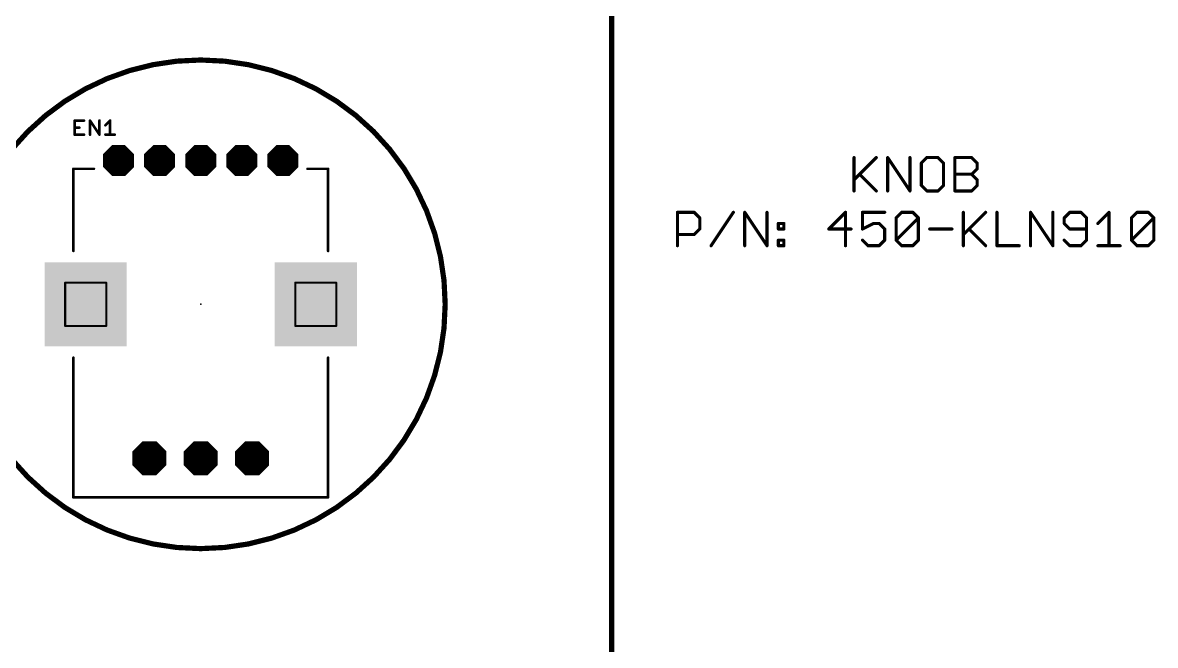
# Model space of a CAD drawing. Extents: x 0 to 426, y 0 to 160.
# Drawn here: x 371.3 to 426.5, y 88.4 to 118.7 of the extents above; entities that cross this region are included whole.
import ezdxf

# ---------------------------------------------------------------- set-up
doc = ezdxf.new("R2010")
doc.units = 0
doc.header["$MEASUREMENT"] = 0
doc.layers.get('0').update_dxf_attribs({"linetype": 'CONTINUOUS'})
for name, color, linetype in [('1', 22, 'CONTINUOUS'), ('16', 175, 'CONTINUOUS'), ('17', 82, 'CONTINUOUS'), ('20', 7, 'CONTINUOUS'), ('21', 253, 'CONTINUOUS'), ('23', 7, 'CONTINUOUS'), ('25', 253, 'CONTINUOUS'), ('48', 253, 'CONTINUOUS')]:
    doc.layers.add(name, color=color, linetype=linetype)

# ---------------------------------------------------------------- blocks, each defined once
blk = doc.blocks.new('OCTAGONP')
at = {"const_width": 0.5}
blk.add_lwpolyline([(-0.25, -0.1036), (-0.25, 0.1036), (-0.1036, 0.25), (0.1036, 0.25), (0.25, 0.1036), (0.25, -0.1036), (0.1036, -0.25), (-0.1036, -0.25), (-0.25, -0.1036), (-0.25, 0.1036)], dxfattribs=at)
blk = doc.blocks.new('RECT')
blk.add_solid([(-0.5, -0.5), (0.5, -0.5), (-0.5, 0.5), (0.5, 0.5)])

msp = doc.modelspace()

# ---------------------------------------------------------------- linework, layer by layer
at = {"layer": '20'}
for points, const_width in [([(400, 65), (400, 155)], 0.254), ([(411.8019, 112.1477), (411.8019, 110.5207)], 0.1524), ([(411.8019, 111.063), (412.8865, 112.1477)], 0.1524), ([(413.439, 110.5207), (413.439, 112.1477)], 0.1524), ([(413.439, 112.1477), (414.5237, 110.5207)], 0.1524), ([(414.5237, 110.5207), (414.5237, 112.1477)], 0.1524), ([(415.3474, 112.1477), (415.0762, 111.8765)], 0.1524), ([(415.0762, 111.8765), (415.0762, 110.7919)], 0.1524), ([(415.8897, 112.1477), (415.3474, 112.1477)], 0.1524), ([(416.1609, 111.8765), (415.8897, 112.1477)], 0.1524), ([(416.1609, 110.7919), (416.1609, 111.8765)], 0.1524), ([(416.7134, 110.5207), (416.7134, 112.1477)], 0.1524), ([(416.7134, 112.1477), (417.5268, 112.1477)], 0.1524), ([(417.5268, 112.1477), (417.798, 111.8765)], 0.1524), ([(417.798, 111.8765), (417.798, 111.6054)], 0.1524), ([(412.073, 111.3342), (412.8865, 110.5207)], 0.1524), ([(416.7134, 111.3342), (417.5268, 111.3342)], 0.1524), ([(417.798, 111.6054), (417.5268, 111.3342)], 0.1524), ([(417.5268, 111.3342), (417.798, 111.063)], 0.1524), ([(415.0762, 110.7919), (415.3474, 110.5207)], 0.1524), ([(415.8897, 110.5207), (416.1609, 110.7919)], 0.1524), ([(417.798, 110.7919), (417.5268, 110.5207)], 0.1524), ([(417.798, 111.063), (417.798, 110.7919)], 0.1524), ([(415.3474, 110.5207), (415.8897, 110.5207)], 0.1524), ([(417.5268, 110.5207), (416.7134, 110.5207)], 0.1524), ([(403.2068, 107.8537), (403.2068, 109.4807)], 0.1524), ([(403.2068, 109.4807), (404.0203, 109.4807)], 0.1524), ([(404.0203, 109.4807), (404.2915, 109.2095)], 0.1524), ([(404.2915, 109.2095), (404.2915, 108.6672)], 0.1524), ([(404.844, 107.8537), (405.9286, 109.4807)], 0.1524), ([(406.4811, 107.8537), (406.4811, 109.4807)], 0.1524), ([(406.4811, 109.4807), (407.5658, 107.8537)], 0.1524), ([(407.5658, 107.8537), (407.5658, 109.4807)], 0.1524), ([(411.3875, 109.4807), (410.574, 108.6672)], 0.1524), ([(411.3875, 107.8537), (411.3875, 109.4807)], 0.1524), ([(413.2958, 109.4807), (412.2112, 109.4807)], 0.1524), ([(412.2112, 109.4807), (412.2112, 108.6672)], 0.1524), ([(413.8483, 109.2095), (414.1195, 109.4807)], 0.1524), ([(413.8483, 108.1249), (413.8483, 109.2095)], 0.1524), ([(413.8483, 108.1249), (414.933, 109.2095)], 0.1524), ([(414.1195, 109.4807), (414.6618, 109.4807)], 0.1524), ([(414.6618, 109.4807), (414.933, 109.2095)], 0.1524), ([(414.933, 109.2095), (414.933, 108.1249)], 0.1524), ([(417.1226, 109.4807), (417.1226, 107.8537)], 0.1524), ([(417.1226, 108.396), (418.2073, 109.4807)], 0.1524), ([(418.7598, 109.4807), (418.7598, 107.8537)], 0.1524), ([(420.3969, 107.8537), (420.3969, 109.4807)], 0.1524), ([(420.3969, 109.4807), (421.4816, 107.8537)], 0.1524), ([(421.4816, 107.8537), (421.4816, 109.4807)], 0.1524), ([(422.3053, 109.4807), (422.0341, 109.2095)], 0.1524), ([(422.0341, 109.2095), (422.0341, 108.9384)], 0.1524), ([(422.8476, 109.4807), (422.3053, 109.4807)], 0.1524), ([(423.1188, 109.2095), (422.8476, 109.4807)], 0.1524), ([(423.1188, 108.1249), (423.1188, 109.2095)], 0.1524), ([(423.6713, 108.9384), (424.2136, 109.4807)], 0.1524), ([(424.2136, 109.4807), (424.2136, 107.8537)], 0.1524), ([(425.3084, 109.2095), (425.5796, 109.4807)], 0.1524), ([(425.3084, 108.1249), (425.3084, 109.2095)], 0.1524), ([(425.3084, 108.1249), (426.3931, 109.2095)], 0.1524), ([(425.5796, 109.4807), (426.1219, 109.4807)], 0.1524), ([(426.1219, 109.4807), (426.3931, 109.2095)], 0.1524), ([(426.3931, 109.2095), (426.3931, 108.1249)], 0.1524), ([(404.2915, 108.6672), (404.0203, 108.396)], 0.1524), ([(408.1183, 108.9384), (408.3894, 108.9384)], 0.1524), ([(408.1183, 108.6672), (408.1183, 108.9384)], 0.1524), ([(408.3894, 108.6672), (408.1183, 108.6672)], 0.1524), ([(408.3894, 108.9384), (408.3894, 108.6672)], 0.1524), ([(410.574, 108.6672), (411.6587, 108.6672)], 0.1524), ([(412.2112, 108.6672), (412.7535, 108.9384)], 0.1524), ([(412.7535, 108.9384), (413.0247, 108.9384)], 0.1524), ([(413.0247, 108.9384), (413.2958, 108.6672)], 0.1524), ([(413.2958, 108.6672), (413.2958, 108.1249)], 0.1524), ([(415.4855, 108.6672), (416.5701, 108.6672)], 0.1524), ([(417.3938, 108.6672), (418.2073, 107.8537)], 0.1524), ([(422.0341, 108.9384), (422.3053, 108.6672)], 0.1524), ([(422.3053, 108.6672), (423.1188, 108.6672)], 0.1524), ([(404.0203, 108.396), (403.2068, 108.396)], 0.1524), ([(408.1183, 108.1249), (408.3894, 108.1249)], 0.1524), ([(408.1183, 107.8537), (408.1183, 108.1249)], 0.1524), ([(408.3894, 108.1249), (408.3894, 107.8537)], 0.1524), ([(412.4823, 107.8537), (412.2112, 108.1249)], 0.1524), ([(413.2958, 108.1249), (413.0247, 107.8537)], 0.1524), ([(414.1195, 107.8537), (413.8483, 108.1249)], 0.1524), ([(414.933, 108.1249), (414.6618, 107.8537)], 0.1524), ([(422.0341, 108.1249), (422.3053, 107.8537)], 0.1524), ([(422.8476, 107.8537), (423.1188, 108.1249)], 0.1524), ([(425.5796, 107.8537), (425.3084, 108.1249)], 0.1524), ([(426.3931, 108.1249), (426.1219, 107.8537)], 0.1524), ([(408.3894, 107.8537), (408.1183, 107.8537)], 0.1524), ([(413.0247, 107.8537), (412.4823, 107.8537)], 0.1524), ([(414.6618, 107.8537), (414.1195, 107.8537)], 0.1524), ([(418.7598, 107.8537), (419.8444, 107.8537)], 0.1524), ([(422.3053, 107.8537), (422.8476, 107.8537)], 0.1524), ([(423.6713, 107.8537), (424.7559, 107.8537)], 0.1524), ([(426.1219, 107.8537), (425.5796, 107.8537)], 0.1524), ([(373.4, 106.05), (375.4, 106.05)], 0.1), ([(373.4, 103.95), (373.4, 106.05)], 0.1), ([(375.4, 106.05), (375.4, 103.95)], 0.1), ([(384.6, 106.05), (386.6, 106.05)], 0.1), ([(384.6, 103.95), (384.6, 106.05)], 0.1), ([(386.6, 106.05), (386.6, 103.95)], 0.1), ([(375.4, 103.95), (373.4, 103.95)], 0.1), ([(386.6, 103.95), (384.6, 103.95)], 0.1)]:
    msp.add_lwpolyline(points, dxfattribs=dict(at, const_width=const_width))
for points, const_width in [([(411.84, 112.1477, 1), (411.7638, 112.1477)], 0.0762), ([(412.9135, 112.1207, 1), (412.8596, 112.1746)], 0.0762), ([(413.4771, 112.1477, 1), (413.4009, 112.1477)], 0.0762), ([(413.4707, 112.1688, 1), (413.4073, 112.1266)], 0.0762), ([(414.5618, 112.1477, 1), (414.4856, 112.1477)], 0.0762), ([(415.1143, 111.8765, 1), (415.0381, 111.8765)], 0.0762), ([(415.0493, 111.9035, 1), (415.1031, 111.8496)], 0.0762), ([(415.3474, 112.1858, 1), (415.3474, 112.1096)], 0.0762), ([(415.3743, 112.1207, 1), (415.3204, 112.1746)], 0.0762), ([(415.9166, 112.1746, 1), (415.8628, 112.1207)], 0.0762), ([(415.8897, 112.1096, 1), (415.8897, 112.1858)], 0.0762), ([(416.199, 111.8765, 1), (416.1228, 111.8765)], 0.0762), ([(416.1339, 111.8496, 1), (416.1878, 111.9035)], 0.0762), ([(416.7515, 112.1477, 1), (416.6753, 112.1477)], 0.0762), ([(416.7134, 112.1858, 1), (416.7134, 112.1096)], 0.0762), ([(417.5538, 112.1746, 1), (417.4999, 112.1207)], 0.0762), ([(417.5268, 112.1096, 1), (417.5268, 112.1858)], 0.0762), ([(417.8361, 111.8765, 1), (417.7599, 111.8765)], 0.0762), ([(417.7711, 111.8496, 1), (417.825, 111.9035)], 0.0762), ([(412.1, 111.3611, 1), (412.0461, 111.3073)], 0.0762), ([(416.7134, 111.3723, 1), (416.7134, 111.2961)], 0.0762), ([(417.5538, 111.3611, 1), (417.4999, 111.3073)], 0.0762), ([(417.4999, 111.3611, 1), (417.5538, 111.3073)], 0.0762), ([(417.5268, 111.2961, 1), (417.5268, 111.3723)], 0.0762), ([(417.7599, 111.6054, 1), (417.8361, 111.6054)], 0.0762), ([(417.825, 111.5784, 1), (417.7711, 111.6323)], 0.0762), ([(411.7749, 111.09, 1), (411.8288, 111.0361)], 0.0762), ([(415.1031, 110.8188, 1), (415.0493, 110.7649)], 0.0762), ([(415.0381, 110.7919, 1), (415.1143, 110.7919)], 0.0762), ([(416.1228, 110.7919, 1), (416.199, 110.7919)], 0.0762), ([(416.1878, 110.7649, 1), (416.1339, 110.8188)], 0.0762), ([(417.8361, 111.063, 1), (417.7599, 111.063)], 0.0762), ([(417.7599, 110.7919, 1), (417.8361, 110.7919)], 0.0762), ([(417.7711, 111.0361, 1), (417.825, 111.09)], 0.0762), ([(417.825, 110.7649, 1), (417.7711, 110.8188)], 0.0762), ([(411.7638, 110.5207, 1), (411.84, 110.5207)], 0.0762), ([(412.8596, 110.4938, 1), (412.9135, 110.5476)], 0.0762), ([(413.4009, 110.5207, 1), (413.4771, 110.5207)], 0.0762), ([(414.4856, 110.5207, 1), (414.5618, 110.5207)], 0.0762), ([(414.492, 110.4996, 1), (414.5554, 110.5418)], 0.0762), ([(415.3474, 110.5588, 1), (415.3474, 110.4826)], 0.0762), ([(415.3204, 110.4938, 1), (415.3743, 110.5476)], 0.0762), ([(415.8628, 110.5476, 1), (415.9166, 110.4938)], 0.0762), ([(415.8897, 110.4826, 1), (415.8897, 110.5588)], 0.0762), ([(416.7134, 110.5588, 1), (416.7134, 110.4826)], 0.0762), ([(416.6753, 110.5207, 1), (416.7515, 110.5207)], 0.0762), ([(417.4999, 110.5476, 1), (417.5538, 110.4938)], 0.0762), ([(417.5268, 110.4826, 1), (417.5268, 110.5588)], 0.0762), ([(403.2449, 109.4807, 1), (403.1687, 109.4807)], 0.0762), ([(403.2068, 109.5188, 1), (403.2068, 109.4426)], 0.0762), ([(404.0472, 109.5076, 1), (403.9934, 109.4537)], 0.0762), ([(404.0203, 109.4426, 1), (404.0203, 109.5188)], 0.0762), ([(404.3296, 109.2095, 1), (404.2534, 109.2095)], 0.0762), ([(404.2645, 109.1826, 1), (404.3184, 109.2365)], 0.0762), ([(405.9603, 109.4596, 1), (405.8969, 109.5018)], 0.0762), ([(406.5192, 109.4807, 1), (406.443, 109.4807)], 0.0762), ([(406.5128, 109.5018, 1), (406.4494, 109.4596)], 0.0762), ([(407.6039, 109.4807, 1), (407.5277, 109.4807)], 0.0762), ([(411.4256, 109.4807, 1), (411.3494, 109.4807)], 0.0762), ([(411.4144, 109.4537, 1), (411.3606, 109.5076)], 0.0762), ([(412.2112, 109.5188, 1), (412.2112, 109.4426)], 0.0762), ([(412.2493, 109.4807, 1), (412.1731, 109.4807)], 0.0762), ([(413.2958, 109.4426, 1), (413.2958, 109.5188)], 0.0762), ([(413.8864, 109.2095, 1), (413.8102, 109.2095)], 0.0762), ([(413.8214, 109.2365, 1), (413.8753, 109.1826)], 0.0762), ([(414.1195, 109.5188, 1), (414.1195, 109.4426)], 0.0762), ([(414.1464, 109.4537, 1), (414.0925, 109.5076)], 0.0762), ([(414.6887, 109.5076, 1), (414.6349, 109.4537)], 0.0762), ([(414.6618, 109.4426, 1), (414.6618, 109.5188)], 0.0762), ([(414.9711, 109.2095, 1), (414.8949, 109.2095)], 0.0762), ([(414.9599, 109.1826, 1), (414.906, 109.2365)], 0.0762), ([(414.906, 109.1826, 1), (414.9599, 109.2365)], 0.0762), ([(417.1607, 109.4807, 1), (417.0845, 109.4807)], 0.0762), ([(418.2342, 109.4537, 1), (418.1803, 109.5076)], 0.0762), ([(418.7979, 109.4807, 1), (418.7217, 109.4807)], 0.0762), ([(420.435, 109.4807, 1), (420.3588, 109.4807)], 0.0762), ([(420.4286, 109.5018, 1), (420.3652, 109.4596)], 0.0762), ([(421.5197, 109.4807, 1), (421.4435, 109.4807)], 0.0762), ([(422.0722, 109.2095, 1), (421.996, 109.2095)], 0.0762), ([(422.0072, 109.2365, 1), (422.061, 109.1826)], 0.0762), ([(422.3053, 109.5188, 1), (422.3053, 109.4426)], 0.0762), ([(422.3322, 109.4537, 1), (422.2783, 109.5076)], 0.0762), ([(422.8745, 109.5076, 1), (422.8206, 109.4537)], 0.0762), ([(422.8476, 109.4426, 1), (422.8476, 109.5188)], 0.0762), ([(423.1569, 109.2095, 1), (423.0807, 109.2095)], 0.0762), ([(423.0918, 109.1826, 1), (423.1457, 109.2365)], 0.0762), ([(424.2517, 109.4807, 1), (424.1755, 109.4807)], 0.0762), ([(424.2405, 109.4537, 1), (424.1866, 109.5076)], 0.0762), ([(425.3465, 109.2095, 1), (425.2703, 109.2095)], 0.0762), ([(425.2815, 109.2365, 1), (425.3353, 109.1826)], 0.0762), ([(425.5796, 109.5188, 1), (425.5796, 109.4426)], 0.0762), ([(425.6065, 109.4537, 1), (425.5526, 109.5076)], 0.0762), ([(426.1488, 109.5076, 1), (426.095, 109.4537)], 0.0762), ([(426.1219, 109.4426, 1), (426.1219, 109.5188)], 0.0762), ([(426.4312, 109.2095, 1), (426.355, 109.2095)], 0.0762), ([(426.42, 109.1826, 1), (426.3661, 109.2365)], 0.0762), ([(426.3661, 109.1826, 1), (426.42, 109.2365)], 0.0762), ([(404.2534, 108.6672, 1), (404.3296, 108.6672)], 0.0762), ([(404.3184, 108.6403, 1), (404.2645, 108.6941)], 0.0762), ([(408.1183, 108.9765, 1), (408.1183, 108.9003)], 0.0762), ([(408.1564, 108.9384, 1), (408.0802, 108.9384)], 0.0762), ([(408.1183, 108.7053, 1), (408.1183, 108.6291)], 0.0762), ([(408.0802, 108.6672, 1), (408.1564, 108.6672)], 0.0762), ([(408.4275, 108.9384, 1), (408.3513, 108.9384)], 0.0762), ([(408.3513, 108.6672, 1), (408.4275, 108.6672)], 0.0762), ([(408.3894, 108.9003, 1), (408.3894, 108.9765)], 0.0762), ([(408.3894, 108.6291, 1), (408.3894, 108.7053)], 0.0762), ([(410.574, 108.7053, 1), (410.574, 108.6291)], 0.0762), ([(410.5471, 108.6941, 1), (410.6009, 108.6403)], 0.0762), ([(411.6587, 108.6291, 1), (411.6587, 108.7053)], 0.0762), ([(412.1941, 108.7013, 1), (412.2282, 108.6331)], 0.0762), ([(412.1731, 108.6672, 1), (412.2493, 108.6672)], 0.0762), ([(412.7535, 108.9765, 1), (412.7535, 108.9003)], 0.0762), ([(412.7705, 108.9043, 1), (412.7364, 108.9724)], 0.0762), ([(413.0516, 108.9653, 1), (412.9977, 108.9114)], 0.0762), ([(413.0247, 108.9003, 1), (413.0247, 108.9765)], 0.0762), ([(413.3339, 108.6672, 1), (413.2577, 108.6672)], 0.0762), ([(413.2689, 108.6403, 1), (413.3228, 108.6941)], 0.0762), ([(415.4855, 108.7053, 1), (415.4855, 108.6291)], 0.0762), ([(416.5701, 108.6291, 1), (416.5701, 108.7053)], 0.0762), ([(417.4207, 108.6941, 1), (417.3668, 108.6403)], 0.0762), ([(422.061, 108.9653, 1), (422.0072, 108.9114)], 0.0762), ([(421.996, 108.9384, 1), (422.0722, 108.9384)], 0.0762), ([(422.3053, 108.7053, 1), (422.3053, 108.6291)], 0.0762), ([(422.2783, 108.6403, 1), (422.3322, 108.6941)], 0.0762), ([(423.1188, 108.6291, 1), (423.1188, 108.7053)], 0.0762), ([(423.6443, 108.9653, 1), (423.6982, 108.9114)], 0.0762), ([(403.2068, 108.4341, 1), (403.2068, 108.3579)], 0.0762), ([(403.9933, 108.423, 1), (404.0472, 108.3691)], 0.0762), ([(404.0203, 108.3579, 1), (404.0203, 108.4341)], 0.0762), ([(408.1183, 108.163, 1), (408.1183, 108.0868)], 0.0762), ([(408.1564, 108.1249, 1), (408.0802, 108.1249)], 0.0762), ([(408.4275, 108.1249, 1), (408.3513, 108.1249)], 0.0762), ([(408.3894, 108.0868, 1), (408.3894, 108.163)], 0.0762), ([(412.2381, 108.1518, 1), (412.1842, 108.0979)], 0.0762), ([(413.2577, 108.1249, 1), (413.3339, 108.1249)], 0.0762), ([(413.3228, 108.0979, 1), (413.2689, 108.1518)], 0.0762), ([(413.8753, 108.1518, 1), (413.8214, 108.0979)], 0.0762), ([(413.8214, 108.1518, 1), (413.8753, 108.0979)], 0.0762), ([(413.8102, 108.1249, 1), (413.8864, 108.1249)], 0.0762), ([(414.8949, 108.1249, 1), (414.9711, 108.1249)], 0.0762), ([(414.9599, 108.0979, 1), (414.906, 108.1518)], 0.0762), ([(417.0957, 108.423, 1), (417.1496, 108.3691)], 0.0762), ([(422.061, 108.1518, 1), (422.0072, 108.0979)], 0.0762), ([(423.0807, 108.1249, 1), (423.1569, 108.1249)], 0.0762), ([(423.1457, 108.0979, 1), (423.0918, 108.1518)], 0.0762), ([(425.3353, 108.1518, 1), (425.2815, 108.0979)], 0.0762), ([(425.2815, 108.1518, 1), (425.3353, 108.0979)], 0.0762), ([(425.2703, 108.1249, 1), (425.3465, 108.1249)], 0.0762), ([(426.355, 108.1249, 1), (426.4312, 108.1249)], 0.0762), ([(426.42, 108.0979, 1), (426.3661, 108.1518)], 0.0762), ([(403.1687, 107.8537, 1), (403.2449, 107.8537)], 0.0762), ([(404.8123, 107.8748, 1), (404.8757, 107.8326)], 0.0762), ([(406.443, 107.8537, 1), (406.5192, 107.8537)], 0.0762), ([(407.5277, 107.8537, 1), (407.6039, 107.8537)], 0.0762), ([(407.5341, 107.8326, 1), (407.5975, 107.8748)], 0.0762), ([(408.1183, 107.8918, 1), (408.1183, 107.8156)], 0.0762), ([(408.0802, 107.8537, 1), (408.1564, 107.8537)], 0.0762), ([(408.3513, 107.8537, 1), (408.4275, 107.8537)], 0.0762), ([(408.3894, 107.8156, 1), (408.3894, 107.8918)], 0.0762), ([(411.3494, 107.8537, 1), (411.4256, 107.8537)], 0.0762), ([(412.4823, 107.8918, 1), (412.4823, 107.8156)], 0.0762), ([(412.4554, 107.8268, 1), (412.5093, 107.8806)], 0.0762), ([(412.9977, 107.8806, 1), (413.0516, 107.8268)], 0.0762), ([(413.0247, 107.8156, 1), (413.0247, 107.8918)], 0.0762), ([(414.1195, 107.8918, 1), (414.1195, 107.8156)], 0.0762), ([(414.0925, 107.8268, 1), (414.1464, 107.8806)], 0.0762), ([(414.6349, 107.8806, 1), (414.6887, 107.8268)], 0.0762), ([(414.6618, 107.8156, 1), (414.6618, 107.8918)], 0.0762), ([(417.0845, 107.8537, 1), (417.1607, 107.8537)], 0.0762), ([(418.1803, 107.8268, 1), (418.2342, 107.8806)], 0.0762), ([(418.7598, 107.8918, 1), (418.7598, 107.8156)], 0.0762), ([(418.7217, 107.8537, 1), (418.7979, 107.8537)], 0.0762), ([(419.8444, 107.8156, 1), (419.8444, 107.8918)], 0.0762), ([(420.3588, 107.8537, 1), (420.435, 107.8537)], 0.0762), ([(421.4435, 107.8537, 1), (421.5197, 107.8537)], 0.0762), ([(421.4499, 107.8326, 1), (421.5133, 107.8748)], 0.0762), ([(422.3053, 107.8918, 1), (422.3053, 107.8156)], 0.0762), ([(422.2783, 107.8268, 1), (422.3322, 107.8806)], 0.0762), ([(422.8206, 107.8806, 1), (422.8745, 107.8268)], 0.0762), ([(422.8476, 107.8156, 1), (422.8476, 107.8918)], 0.0762), ([(423.6713, 107.8918, 1), (423.6713, 107.8156)], 0.0762), ([(424.1755, 107.8537, 1), (424.2517, 107.8537)], 0.0762), ([(424.7559, 107.8156, 1), (424.7559, 107.8918)], 0.0762), ([(425.5796, 107.8918, 1), (425.5796, 107.8156)], 0.0762), ([(425.5526, 107.8268, 1), (425.6065, 107.8806)], 0.0762), ([(426.095, 107.8806, 1), (426.1488, 107.8268)], 0.0762), ([(426.1219, 107.8156, 1), (426.1219, 107.8918)], 0.0762), ([(373.4, 106.075, 1), (373.4, 106.025)], 0.05), ([(373.425, 106.05, 1), (373.375, 106.05)], 0.05), ([(375.425, 106.05, 1), (375.375, 106.05)], 0.05), ([(375.4, 106.025, 1), (375.4, 106.075)], 0.05), ([(384.6, 106.075, 1), (384.6, 106.025)], 0.05), ([(384.625, 106.05, 1), (384.575, 106.05)], 0.05), ([(386.625, 106.05, 1), (386.575, 106.05)], 0.05), ([(386.6, 106.025, 1), (386.6, 106.075)], 0.05), ([(373.4, 103.975, 1), (373.4, 103.925)], 0.05), ([(373.375, 103.95, 1), (373.425, 103.95)], 0.05), ([(375.375, 103.95, 1), (375.425, 103.95)], 0.05), ([(375.4, 103.925, 1), (375.4, 103.975)], 0.05), ([(384.6, 103.975, 1), (384.6, 103.925)], 0.05), ([(384.575, 103.95, 1), (384.625, 103.95)], 0.05), ([(386.575, 103.95, 1), (386.625, 103.95)], 0.05), ([(386.6, 103.925, 1), (386.6, 103.975)], 0.05)]:
    msp.add_lwpolyline(points, format="xyb", dxfattribs=dict(at, const_width=const_width))
at = {"layer": '21', "const_width": 0.0635}
for points in [[(373.8, 111.6318, 1), (373.8, 111.5683)], [(373.8317, 111.6, 1), (373.7683, 111.6)], [(374.8, 111.5683, 1), (374.8, 111.6318)], [(385.2, 111.6318, 1), (385.2, 111.5683)], [(386.2318, 111.6, 1), (386.1683, 111.6)], [(386.2, 111.5683, 1), (386.2, 111.6318)], [(373.7683, 107.6, 1), (373.8317, 107.6)], [(386.1683, 107.6, 1), (386.2318, 107.6)], [(373.8317, 102.4, 1), (373.7683, 102.4)], [(386.2318, 102.4, 1), (386.1683, 102.4)], [(373.8, 95.6318, 1), (373.8, 95.5683)], [(373.7683, 95.6, 1), (373.8317, 95.6)], [(386.1683, 95.6, 1), (386.2318, 95.6)], [(386.2, 95.5683, 1), (386.2, 95.6318)]]:
    msp.add_lwpolyline(points, format="xyb", dxfattribs=at)
at = {"layer": '21', "const_width": 0.127}
for points in [[(373.8, 111.6), (374.8, 111.6)], [(373.8, 107.6), (373.8, 111.6)], [(385.2, 111.6), (386.2, 111.6)], [(386.2, 111.6), (386.2, 107.6)], [(373.8, 95.6), (373.8, 102.4)], [(386.2, 102.4), (386.2, 95.6)], [(386.2, 95.6), (373.8, 95.6)]]:
    msp.add_lwpolyline(points, dxfattribs=at)
at = {"layer": '23'}
msp.add_point((380, 105), dxfattribs=at)
at = {"layer": '25', "const_width": 0.127}
for points in [[(374.3211, 113.9499), (373.8635, 113.9499)], [(373.8635, 113.9499), (373.8635, 113.2635)], [(373.8635, 113.6067), (374.0923, 113.6067)], [(374.6119, 113.2635), (374.6119, 113.9499)], [(374.6119, 113.9499), (375.0695, 113.2635)], [(375.0695, 113.2635), (375.0695, 113.9499)], [(375.3603, 113.7211), (375.5891, 113.9499)], [(375.5891, 113.9499), (375.5891, 113.2635)], [(373.8635, 113.2635), (374.3211, 113.2635)], [(375.3603, 113.2635), (375.8179, 113.2635)]]:
    msp.add_lwpolyline(points, dxfattribs=at)
at = {"layer": '25', "const_width": 0.0635}
for points in [[(373.8635, 113.9816, 1), (373.8635, 113.9181)], [(373.8635, 113.6384, 1), (373.8635, 113.5749)], [(373.8953, 113.9499, 1), (373.8318, 113.9499)], [(374.0923, 113.5749, 1), (374.0923, 113.6384)], [(374.3211, 113.9181, 1), (374.3211, 113.9816)], [(374.6437, 113.9499, 1), (374.5802, 113.9499)], [(374.6383, 113.9675, 1), (374.5855, 113.9323)], [(375.1013, 113.9499, 1), (375.0378, 113.9499)], [(375.3379, 113.7435, 1), (375.3828, 113.6986)], [(375.6209, 113.9499, 1), (375.5574, 113.9499)], [(375.6116, 113.9274, 1), (375.5667, 113.9723)], [(373.8635, 113.2953, 1), (373.8635, 113.2318)], [(373.8318, 113.2635, 1), (373.8953, 113.2635)], [(374.3211, 113.2318, 1), (374.3211, 113.2953)], [(374.5802, 113.2635, 1), (374.6437, 113.2635)], [(375.0378, 113.2635, 1), (375.1013, 113.2635)], [(375.0431, 113.2459, 1), (375.0959, 113.2811)], [(375.3603, 113.2953, 1), (375.3603, 113.2318)], [(375.5574, 113.2635, 1), (375.6209, 113.2635)], [(375.8179, 113.2318, 1), (375.8179, 113.2953)]]:
    msp.add_lwpolyline(points, format="xyb", dxfattribs=at)
at = {"layer": '48', "const_width": 0.254}
msp.add_lwpolyline([(380, 93.1, 1), (380, 116.9, 1), (380, 93.1)], format="xyb", dxfattribs=at)

# ---------------------------------------------------------------- block references
at = {"layer": '1', "xscale": 4, "yscale": 4.1}
for p in [(374.4, 105), (385.6, 105)]:
    msp.add_blockref('RECT', p, dxfattribs=at)
at = {"layer": '16', "xscale": 4, "yscale": 4.1}
for p in [(374.4, 105), (385.6, 105)]:
    msp.add_blockref('RECT', p, dxfattribs=at)
at = {"layer": '17'}
for p, xscale, yscale in [((376, 112), 1.508, 1.508), ((376, 112), 1.508, 1.508), ((378, 112), 1.508, 1.508), ((378, 112), 1.508, 1.508), ((380, 112), 1.508, 1.508), ((380, 112), 1.508, 1.508), ((382, 112), 1.508, 1.508), ((382, 112), 1.508, 1.508), ((384, 112), 1.508, 1.508), ((384, 112), 1.508, 1.508), ((377.5, 97.5), 1.65, 1.65), ((377.5, 97.5), 1.65, 1.65), ((380, 97.5), 1.65, 1.65), ((380, 97.5), 1.65, 1.65), ((382.5, 97.5), 1.65, 1.65), ((382.5, 97.5), 1.65, 1.65)]:
    msp.add_blockref('OCTAGONP', p, dxfattribs=dict(at, xscale=xscale, yscale=yscale))

doc.saveas('drawing.dxf')
